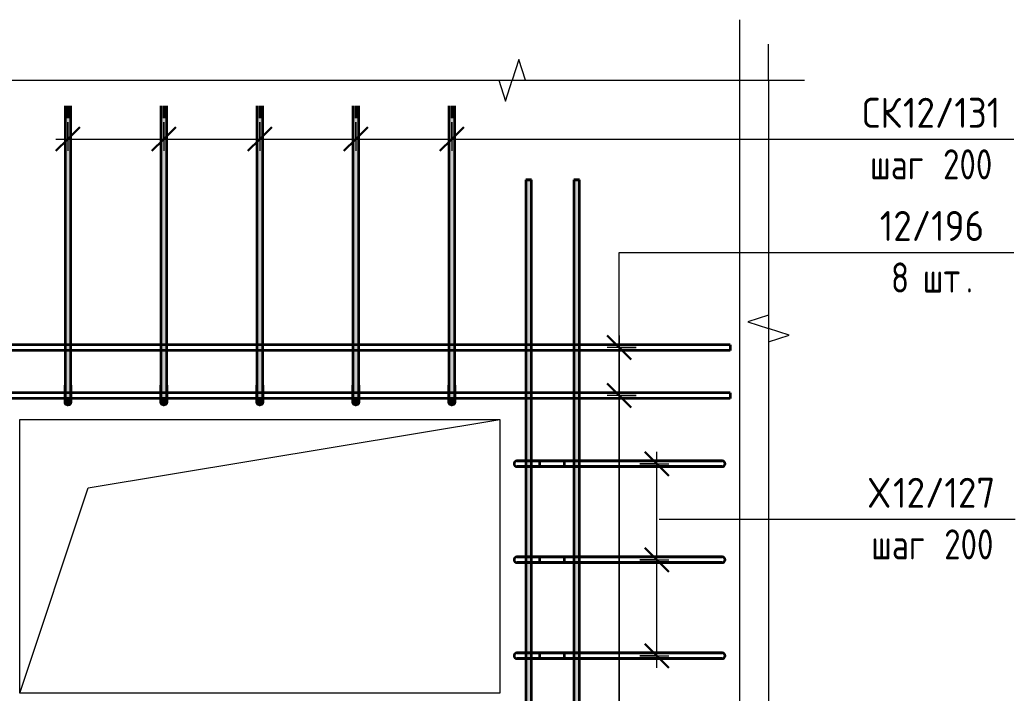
# Model space of a CAD drawing. Header units: millimetres. Extents: x 67134 to 118201, y -4983 to 13821.
# Drawn here: x 116127 to 118201, y 730 to 2133 of the extents above; entities that cross this region are included whole.
import ezdxf

# ---------------------------------------------------------------- set-up
doc = ezdxf.new("R2010")
doc.units = ezdxf.units.MM
for name, color, linetype, lineweight in [('AA_Dim', 7, 'Continuous', 9), ('AA_Dim-25', 7, 'Continuous', 9), ('AA_Oformlenie', 7, 'Continuous', 9), ('AA_Vinoska', 7, 'Continuous', 9), ('AF_Okno', 7, 'Continuous', 20), ('AF_Stena_Опалубка', 253, 'Continuous', 20), ('KR_Armatura_Tonkie', 7, 'Continuous', 20)]:
    doc.layers.add(name, color=color, linetype=linetype, lineweight=lineweight)
doc.styles.add('ISOCPEUR_7', font='isocpeur.TTF', dxfattribs={"width": 0.9, "height": 62.5})
doc.styles.add('ISOCPEUR_8', font='isocpeur.TTF', dxfattribs={"width": 0.8, "height": 62.5})
doc.dimstyles.new('00_Точн_3_знака__прозр__2', dxfattribs={"dimscale": 304.8, "dimtxt": 62.672186, "dimasz": 0.139436, "dimexe": 0.123031, "dimexo": 0.082021, "dimgap": 0.008202, "dimtad": 1, "dimdec": 3, "dimrnd": 0.001, "dimdsep": 46, "dimtxsty": 'ISOCPEUR_7', "dimblk1": 'OBLIQUE', "dimblk2": 'OBLIQUE', "dimsah": 1, "dimcen": 0.09, "dimdle": 0.123031, "dimazin": 0, "dimtfac": 1, "dimtdec": 4, "dimtix": 1, "dimtmove": 1, "dimatfit": 3, "dimfxl": 1, "dimtvp": 1, "dimtolj": 1, "dimtzin": 0, "dimlwd": 18, "dimlwe": 18, "dimarcsym": 2})
doc.dimstyles.new('10_Раскладка_арматуры_с_засечками', dxfattribs={"dimscale": 304.8, "dimtxt": 0.18, "dimasz": 0.164042, "dimexe": 0.082021, "dimexo": 0, "dimgap": 0, "dimtad": 1, "dimdec": 3, "dimrnd": 0.001, "dimdsep": 46, "dimtxsty": 'ISOCPEUR_8', "dimblk1": 'OBLIQUE', "dimblk2": 'OBLIQUE', "dimsah": 1, "dimcen": 0.09, "dimdle": 0.082021, "dimazin": 0, "dimtfac": 1, "dimtdec": 4, "dimtix": 1, "dimtmove": 0, "dimatfit": 3, "dimfxl": 1, "dimtvp": 1, "dimtolj": 1, "dimtzin": 0, "dimlwd": 18, "dimlwe": 18, "dimarcsym": 2})

# ---------------------------------------------------------------- blocks, each defined once
blk = doc.blocks.new('231_Отверстие прямоугольное в стене _Окно_Стена_ - Отверстие прямоугольное с обрамлением-4060099-Схема обрамления отверстия в стене')
at = {"layer": 'AF_Okno', "lineweight": 9}
for p, q in [((10272.5, 1157.5), (11130, 1300)), ((10130, 730), (10272.5, 1157.5))]:
    blk.add_line(p, q, dxfattribs=at)
blk = doc.blocks.new('350_Стержень П торец СК-СГ _НесАрм_РабПлоск_ - 350_Стержень П торец СК-СГ _НесАрм_РабПлоск_-4048872-Схема обрамления отверстия в стене')
at = {"layer": 'KR_Armatura_Tonkie', "lineweight": 35}
for points in [[(10824.2, 1372), (10830, 1372), (10830, 1953.9), (10824, 1953.9), (10824, 1372)], [(10830, 1372), (10836, 1372), (10835.8, 1953.9), (10830, 1953.9), (10830, 1378.6)], [(10824.2, 1337.6), (10824.8, 1339), (10826, 1340.4), (10827, 1341.2), (10829.5, 1341.9), (10830, 1342), (10830, 1372), (10824, 1372), (10824.4, 1357.1), (10824, 1351.5), (10824.3, 1337.9)], [(10836, 1336), (10836, 1341.1), (10835.8, 1360.2), (10836, 1363.5), (10835.8, 1372), (10830, 1372), (10830, 1342), (10831.7, 1341.7), (10833, 1341.2), (10834.8, 1339.5), (10835.5, 1338.2), (10835.8, 1337.6), (10836, 1336)], [(10830, 1330), (10831.6, 1330.2), (10833, 1330.8), (10834.5, 1332.1), (10835.2, 1333), (10835.8, 1334.4), (10836, 1336), (10835.8, 1337.6), (10835.2, 1339), (10834.2, 1340.2), (10833, 1341.2), (10831.6, 1341.8), (10830, 1342), (10828.3, 1341.7), (10827, 1341.2), (10825.8, 1340.2), (10824.8, 1339), (10824.2, 1337.6), (10824, 1336), (10824.4, 1334.1), (10825.2, 1332.5), (10825.8, 1331.8), (10827, 1330.8), (10828.4, 1330.2)]]:
    blk.add_hatch(color=256, dxfattribs=at).paths.add_polyline_path(points)
h = blk.add_hatch(color=256, dxfattribs=at)
h.paths.add_polyline_path([(10836, 1342.7), (10836, 1342.9), (10836, 1342.7)])
h.paths.add_polyline_path([(10836, 1351.4), (10835.9, 1361.7), (10835.6, 1357.3), (10835.9, 1352.2)])
at = {"layer": 'AA_Oformlenie'}
for start, end in [(90, 270), (270, 90)]:
    blk.add_arc((10830, 1336), 6, start, end, dxfattribs=at)
at = {"layer": 'KR_Armatura_Tonkie', "lineweight": 35}
for p, q in [((10824, 1953.9), (10824, 1372)), ((10824, 1953.9), (10824, 1372)), ((10830, 1953.9), (10830, 1953.9)), ((10830, 1953.9), (10830, 1953.9)), ((10830, 1953.9), (10830, 1953.9)), ((10830, 1953.9), (10830, 1953.9)), ((10830, 1953.9), (10830, 1927.9)), ((10830, 1953.9), (10830, 1927.9)), ((10836, 1372), (10836, 1953.9)), ((10836, 1372), (10836, 1953.9))]:
    blk.add_line(p, q, dxfattribs=at)
at = {"layer": 'KR_Armatura_Tonkie', "lineweight": 35, "flags": 128}
for points in [[(10824, 1336), (10824, 1338), (10824, 1343.6), (10824, 1352.4), (10824, 1363.3), (10824, 1372)], [(10824, 1372), (10824, 1360.3), (10824, 1349.8), (10824, 1341.8), (10824, 1337.1), (10824, 1336)], [(10836, 1372), (10836, 1360.3), (10836, 1349.8), (10836, 1341.8), (10836, 1337.1), (10836, 1336)], [(10836, 1336), (10836, 1338), (10836, 1343.6), (10836, 1352.4), (10836, 1363.3), (10836, 1372)], [(10824, 1336), (10825.9, 1340.4), (10830, 1342)], [(10830, 1330), (10825.6, 1331.9), (10824, 1336)], [(10830, 1342), (10834.4, 1340.1), (10836, 1336)], [(10836, 1336), (10834.1, 1331.6), (10830, 1330)]]:
    blk.add_lwpolyline(points, dxfattribs=at)
at = {"layer": 'KR_Armatura_Tonkie', "lineweight": 35}
blk.add_circle((10830, 1336), 6, dxfattribs=at)
blk = doc.blocks.new('350_Стержень П торец СК-СГ _НесАрм_РабПлоск_ - 350_Стержень П торец СК-СГ _НесАрм_РабПлоск_-V14-Схема обрамления отверстия в стене')
at = {"layer": 'KR_Armatura_Tonkie', "lineweight": 35}
for points in [[(10630, 1372), (10630, 1953.9), (10624, 1953.9), (10624.2, 1372), (10628.4, 1372)], [(10630, 1372), (10636, 1372), (10635.8, 1953.9), (10630, 1953.9), (10630, 1378.6)], [(10624.2, 1337.6), (10624.8, 1339), (10626, 1340.4), (10627, 1341.2), (10629.5, 1341.9), (10630, 1342), (10630, 1372), (10624, 1372), (10624.2, 1354.7), (10624, 1351), (10624.3, 1337.9)], [(10636, 1336), (10636, 1341.7), (10635.8, 1360.2), (10636, 1363.5), (10635.8, 1372), (10630, 1372), (10630, 1342), (10631.8, 1341.7), (10633, 1341.2), (10634.8, 1339.5), (10635.5, 1338.2), (10635.8, 1337.6), (10636, 1336)], [(10630, 1330), (10631.8, 1330.3), (10633, 1330.8), (10634.2, 1331.8), (10635.2, 1333), (10635.8, 1334.4), (10636, 1336), (10635.8, 1337.6), (10635.2, 1339), (10634.2, 1340.2), (10633, 1341.2), (10631.6, 1341.8), (10630, 1342), (10628.3, 1341.7), (10627, 1341.2), (10625.8, 1340.2), (10624.8, 1339), (10624.2, 1337.6), (10624, 1336), (10624.2, 1334.4), (10625.2, 1332.5), (10625.8, 1331.8), (10627, 1330.8), (10628.4, 1330.2)]]:
    blk.add_hatch(color=256, dxfattribs=at).paths.add_polyline_path(points)
h = blk.add_hatch(color=256, dxfattribs=at)
h.paths.add_polyline_path([(10636, 1342.7), (10636, 1342.9), (10636, 1342.7)])
h.paths.add_polyline_path([(10636, 1351.4), (10635.9, 1361.7), (10635.6, 1357.3), (10635.9, 1352.2)])
at = {"layer": 'AA_Oformlenie'}
for start, end in [(90, 270), (270, 90)]:
    blk.add_arc((10630, 1336), 6, start, end, dxfattribs=at)
at = {"layer": 'KR_Armatura_Tonkie', "lineweight": 35}
for p, q in [((10624, 1953.9), (10624, 1372)), ((10624, 1953.9), (10624, 1372)), ((10630, 1953.9), (10630, 1953.9)), ((10630, 1953.9), (10630, 1953.9)), ((10630, 1953.9), (10630, 1953.9)), ((10630, 1953.9), (10630, 1953.9)), ((10630, 1953.9), (10630, 1927.9)), ((10630, 1953.9), (10630, 1927.9)), ((10636, 1372), (10636, 1953.9)), ((10636, 1372), (10636, 1953.9))]:
    blk.add_line(p, q, dxfattribs=at)
at = {"layer": 'KR_Armatura_Tonkie', "lineweight": 35, "flags": 128}
for points in [[(10624, 1336), (10624, 1338), (10624, 1343.6), (10624, 1352.4), (10624, 1363.3), (10624, 1372)], [(10624, 1372), (10624, 1360.3), (10624, 1349.8), (10624, 1341.8), (10624, 1337.1), (10624, 1336)], [(10636, 1372), (10636, 1360.3), (10636, 1349.8), (10636, 1341.8), (10636, 1337.1), (10636, 1336)], [(10636, 1336), (10636, 1338), (10636, 1343.6), (10636, 1352.4), (10636, 1363.3), (10636, 1372)], [(10624, 1336), (10625.9, 1340.4), (10630, 1342)], [(10630, 1330), (10625.6, 1331.9), (10624, 1336)], [(10630, 1342), (10634.4, 1340.1), (10636, 1336)], [(10636, 1336), (10634.1, 1331.6), (10630, 1330)]]:
    blk.add_lwpolyline(points, dxfattribs=at)
at = {"layer": 'KR_Armatura_Tonkie', "lineweight": 35}
blk.add_circle((10630, 1336), 6, dxfattribs=at)
blk = doc.blocks.new('350_Стержень П торец СК-СГ _НесАрм_РабПлоск_ - 350_Стержень П торец СК-СГ _НесАрм_РабПлоск_-V17-Схема обрамления отверстия в стене')
at = {"layer": 'KR_Armatura_Tonkie', "lineweight": 35}
for points in [[(10428.4, 1372), (10430, 1372), (10430, 1953.9), (10424, 1953.9), (10424.2, 1372), (10427, 1372)], [(10430, 1372), (10436, 1372), (10435.8, 1953.9), (10430, 1953.9), (10430, 1378.6)], [(10424.2, 1337.6), (10424.8, 1339), (10426, 1340.4), (10427, 1341.2), (10429.5, 1341.9), (10430, 1342), (10430, 1372), (10424, 1372), (10424.2, 1354.7), (10424, 1351.5), (10424.3, 1337.9)], [(10436, 1336), (10436, 1341.7), (10435.8, 1360.2), (10436, 1363.5), (10435.8, 1372), (10430, 1372), (10430, 1342), (10431.7, 1341.7), (10433, 1341.2), (10434.8, 1339.5), (10435.5, 1338.2), (10435.8, 1337.6), (10436, 1336)], [(10430, 1330), (10431.6, 1330.2), (10433, 1330.8), (10434.8, 1332.5), (10435.2, 1333), (10435.8, 1334.4), (10436, 1336), (10435.8, 1337.6), (10435.2, 1339), (10434.2, 1340.2), (10433, 1341.2), (10431.6, 1341.8), (10429.2, 1341.9), (10428.3, 1341.7), (10427, 1341.2), (10425.8, 1340.2), (10424.8, 1339), (10424.2, 1337.6), (10424, 1336), (10424.2, 1334.4), (10424.8, 1333), (10425.8, 1331.8), (10427, 1330.8), (10429.2, 1330.1)]]:
    blk.add_hatch(color=256, dxfattribs=at).paths.add_polyline_path(points)
h = blk.add_hatch(color=256, dxfattribs=at)
h.paths.add_polyline_path([(10436, 1342.7), (10436, 1342.9), (10436, 1342.7)])
h.paths.add_polyline_path([(10436, 1351.4), (10435.9, 1361.7), (10435.6, 1357.3), (10435.9, 1352.2)])
at = {"layer": 'AA_Oformlenie'}
for start, end in [(90, 270), (270, 90)]:
    blk.add_arc((10430, 1336), 6, start, end, dxfattribs=at)
at = {"layer": 'KR_Armatura_Tonkie', "lineweight": 35}
for p, q in [((10424, 1953.9), (10424, 1372)), ((10424, 1953.9), (10424, 1372)), ((10430, 1953.9), (10430, 1953.9)), ((10430, 1953.9), (10430, 1953.9)), ((10430, 1953.9), (10430, 1953.9)), ((10430, 1953.9), (10430, 1953.9)), ((10430, 1953.9), (10430, 1927.9)), ((10430, 1953.9), (10430, 1927.9)), ((10436, 1372), (10436, 1953.9)), ((10436, 1372), (10436, 1953.9))]:
    blk.add_line(p, q, dxfattribs=at)
at = {"layer": 'KR_Armatura_Tonkie', "lineweight": 35, "flags": 128}
for points in [[(10424, 1336), (10424, 1338), (10424, 1343.6), (10424, 1352.4), (10424, 1363.3), (10424, 1372)], [(10424, 1372), (10424, 1360.3), (10424, 1349.8), (10424, 1341.8), (10424, 1337.1), (10424, 1336)], [(10436, 1372), (10436, 1360.3), (10436, 1349.8), (10436, 1341.8), (10436, 1337.1), (10436, 1336)], [(10436, 1336), (10436, 1338), (10436, 1343.6), (10436, 1352.4), (10436, 1363.3), (10436, 1372)], [(10424, 1336), (10425.9, 1340.4), (10430, 1342)], [(10430, 1330), (10425.6, 1331.9), (10424, 1336)], [(10430, 1342), (10434.4, 1340.1), (10436, 1336)], [(10436, 1336), (10434.1, 1331.6), (10430, 1330)]]:
    blk.add_lwpolyline(points, dxfattribs=at)
at = {"layer": 'KR_Armatura_Tonkie', "lineweight": 35}
blk.add_circle((10430, 1336), 6, dxfattribs=at)
blk = doc.blocks.new('350_Стержень верт с удлинением концов _НесАрм_РабПлоск_ - 350_Стержень верт с удлинением концов _НесАрм_РабПлоск_-4048292-Схема обрамления отверстия в стене')
at = {"layer": 'KR_Armatura_Tonkie', "lineweight": 35}
for p, q in [((10064, 1800), (10064, 230)), ((10076, 1800), (10064, 1800)), ((10064, 1800), (10076, 1800)), ((10076, 230), (10076, 1800)), ((10076, 230), (10064, 230)), ((10064, 230), (10076, 230))]:
    blk.add_line(p, q, dxfattribs=at)
blk = doc.blocks.new('350_Стержень верт с удлинением концов _НесАрм_РабПлоск_ - 350_Стержень верт с удлинением концов _НесАрм_РабПлоск_-V19-Схема обрамления отверстия в стене')
at = {"layer": 'KR_Armatura_Tonkie', "lineweight": 35}
blk.add_hatch(color=256, dxfattribs=at).paths.add_polyline_path([(10070, 230), (10076, 230), (10075.8, 1800), (10064, 1800), (10064.2, 230), (10068.4, 230)])
for p, q in [((10064, 1800), (10064, 230)), ((10076, 1800), (10064, 1800)), ((10064, 1800), (10076, 1800)), ((10076, 230), (10076, 1800)), ((10076, 230), (10064, 230)), ((10064, 230), (10076, 230))]:
    blk.add_line(p, q, dxfattribs=at)
blk = doc.blocks.new('011_Прямоугольник обрыва _ЭлУзла_ - 011_Прямоугольник обрыва _ЭлУзла_-4124926-Схема обрамления отверстия в стене')
at = {"layer": 'AA_Oformlenie'}
for p, q in [((9552.3, 2007.2), (11690, 2007.2)), ((11690, 2007.2), (11690, -62.9))]:
    blk.add_line(p, q, dxfattribs=at)
blk = doc.blocks.new('DIMBLOCK126-Схема обрамления отверстия в стене')
at = {"layer": 'AA_Dim-25', "lineweight": 18}
for p, q in [((117127.2, 705), (117127.2, -415.8)), ((117127.2, -378.3), (117127.2, 705)), ((117187.2, 205), (117187.2, -415.8)), ((117187.2, -378.3), (117187.2, 205)), ((117035.6, -378.3), (117138.7, -378.3)), ((117089.7, -378.3), (117187.2, -378.3)), ((117138.7, -378.3), (117157.2, -378.3))]:
    blk.add_line(p, q, dxfattribs=at)
at = {"layer": 'AA_Dim-25', "lineweight": 30}
for p, q in [((117127.2, -378.3), (117148.5, -357)), ((117187.2, -378.3), (117208.5, -357)), ((117127.2, -378.3), (117106, -399.5)), ((117187.2, -378.3), (117166, -399.5))]:
    blk.add_line(p, q, dxfattribs=at)
at = {"layer": 'AA_Dim-25', "color": 0, "lineweight": 18, "insert": (117035.6, -294.4), "char_height": 62.5, "width": 93.654, "attachment_point": 1, "line_spacing_factor": 1.135194, "style": 'ISOCPEUR_7'}
blk.add_mtext('60', dxfattribs=at)
blk = doc.blocks.new('_Oblique')
at = {"color": 0, "linetype": 'ByBlock', "lineweight": -2}
blk.add_line((-0.5, -0.5), (0.5, 0.5), dxfattribs=at)
blk = doc.blocks.new('042_М_Арматуры - Диам длина поз _ Комментарий-3662934-Схема обрамления отверстия в стене')
at = {"layer": 'AA_Vinoska'}
blk.add_line((11851.4, 141.1), (12201.4, 141.1), dxfattribs=at)
blk = doc.blocks.new('DIMBLOCK141-Схема обрамления отверстия в стене')
at = {"layer": 'AA_Dim-25', "lineweight": 18}
for p, q in [((116227.2, 1920.1), (116227.2, 1859.8)), ((116227.2, 1884.8), (116227.2, 1920.1)), ((116427.2, 1920.1), (116427.2, 1859.8)), ((116427.2, 1884.8), (116427.2, 1920.1)), ((116202.2, 1884.8), (116427.2, 1884.8))]:
    blk.add_line(p, q, dxfattribs=at)
at = {"layer": 'AA_Dim-25', "lineweight": 30}
for p, q in [((116227.2, 1884.8), (116252.2, 1909.8)), ((116427.2, 1884.8), (116452.2, 1909.8)), ((116227.2, 1884.8), (116202.2, 1859.8)), ((116427.2, 1884.8), (116402.2, 1859.8))]:
    blk.add_line(p, q, dxfattribs=at)
blk = doc.blocks.new('DIMBLOCK142-Схема обрамления отверстия в стене')
at = {"layer": 'AA_Dim-25', "lineweight": 18}
for p, q in [((116427.2, 1920.1), (116427.2, 1859.8)), ((116427.2, 1884.8), (116427.2, 1920.1)), ((116627.2, 1920.1), (116627.2, 1859.8)), ((116627.2, 1884.8), (116627.2, 1920.1)), ((116427.2, 1884.8), (116627.2, 1884.8))]:
    blk.add_line(p, q, dxfattribs=at)
at = {"layer": 'AA_Dim-25', "lineweight": 30}
for p, q in [((116427.2, 1884.8), (116452.2, 1909.8)), ((116627.2, 1884.8), (116652.2, 1909.8)), ((116427.2, 1884.8), (116402.2, 1859.8)), ((116627.2, 1884.8), (116602.2, 1859.8))]:
    blk.add_line(p, q, dxfattribs=at)
blk = doc.blocks.new('DIMBLOCK143-Схема обрамления отверстия в стене')
at = {"layer": 'AA_Dim-25', "lineweight": 18}
for p, q in [((116627.2, 1920.1), (116627.2, 1859.8)), ((116627.2, 1884.8), (116627.2, 1920.1)), ((116827.2, 1920.1), (116827.2, 1859.8)), ((116827.2, 1884.8), (116827.2, 1920.1)), ((116627.2, 1884.8), (116827.2, 1884.8))]:
    blk.add_line(p, q, dxfattribs=at)
at = {"layer": 'AA_Dim-25', "lineweight": 30}
for p, q in [((116627.2, 1884.8), (116652.2, 1909.8)), ((116827.2, 1884.8), (116852.2, 1909.8)), ((116627.2, 1884.8), (116602.2, 1859.8)), ((116827.2, 1884.8), (116802.2, 1859.8))]:
    blk.add_line(p, q, dxfattribs=at)
blk = doc.blocks.new('DIMBLOCK144-Схема обрамления отверстия в стене')
at = {"layer": 'AA_Dim-25', "lineweight": 18}
for p, q in [((116827.2, 1920.1), (116827.2, 1859.8)), ((116827.2, 1884.8), (116827.2, 1920.1)), ((117027.2, 1920.1), (117027.2, 1859.8)), ((117027.2, 1884.8), (117027.2, 1920.1)), ((116827.2, 1884.8), (117052.2, 1884.8))]:
    blk.add_line(p, q, dxfattribs=at)
at = {"layer": 'AA_Dim-25', "lineweight": 30}
for p, q in [((116827.2, 1884.8), (116852.2, 1909.8)), ((117027.2, 1884.8), (117052.2, 1909.8)), ((116827.2, 1884.8), (116802.2, 1859.8)), ((117027.2, 1884.8), (117002.2, 1859.8))]:
    blk.add_line(p, q, dxfattribs=at)
blk = doc.blocks.new('DIMBLOCK145-Схема обрамления отверстия в стене')
at = {"layer": 'AA_Dim-25', "lineweight": 30}
for p, q in [((117454.5, 1007.9), (117429.5, 1032.9)), ((117454.5, 1007.9), (117479.5, 982.9)), ((117454.5, 807.9), (117429.5, 832.9)), ((117454.5, 807.9), (117479.5, 782.9))]:
    blk.add_line(p, q, dxfattribs=at)
at = {"layer": 'AA_Dim-25', "lineweight": 18}
for p, q in [((117419.2, 1007.9), (117479.5, 1007.9)), ((117454.5, 1007.9), (117419.2, 1007.9)), ((117454.5, 782.9), (117454.5, 1007.9)), ((117419.2, 807.9), (117479.5, 807.9)), ((117454.5, 807.9), (117419.2, 807.9))]:
    blk.add_line(p, q, dxfattribs=at)
blk = doc.blocks.new('DIMBLOCK146-Схема обрамления отверстия в стене')
at = {"layer": 'AA_Dim-25', "lineweight": 30}
for p, q in [((117454.5, 1207.9), (117429.5, 1232.9)), ((117454.5, 1207.9), (117479.5, 1182.9)), ((117454.5, 1007.9), (117429.5, 1032.9)), ((117454.5, 1007.9), (117479.5, 982.9))]:
    blk.add_line(p, q, dxfattribs=at)
at = {"layer": 'AA_Dim-25', "lineweight": 18}
for p, q in [((117454.5, 1007.9), (117454.5, 1232.9)), ((117419.2, 1207.9), (117479.5, 1207.9)), ((117454.5, 1207.9), (117419.2, 1207.9)), ((117419.2, 1007.9), (117479.5, 1007.9)), ((117454.5, 1007.9), (117419.2, 1007.9))]:
    blk.add_line(p, q, dxfattribs=at)
blk = doc.blocks.new('DIMBLOCK152-Схема обрамления отверстия в стене')
at = {"layer": 'AA_Dim-25', "lineweight": 30}
for p, q in [((117376.2, 1450), (117351.2, 1475)), ((117376.2, 1450), (117401.2, 1425)), ((117376.2, 1350), (117351.2, 1375)), ((117376.2, 1350), (117401.2, 1325))]:
    blk.add_line(p, q, dxfattribs=at)
at = {"layer": 'AA_Dim-25', "lineweight": 18}
for p, q in [((117376.2, 1475), (117376.2, 1350)), ((117411.5, 1450), (117351.2, 1450)), ((117376.2, 1450), (117411.5, 1450)), ((117411.5, 1350), (117351.2, 1350)), ((117376.2, 1350), (117411.5, 1350))]:
    blk.add_line(p, q, dxfattribs=at)
blk = doc.blocks.new('DIMBLOCK153-Схема обрамления отверстия в стене')
at = {"layer": 'AA_Dim-25', "lineweight": 30}
for p, q in [((117376.2, 1350), (117351.2, 1375)), ((117376.2, 1350), (117401.2, 1325)), ((117376.2, 680), (117351.2, 705)), ((117376.2, 680), (117401.2, 655))]:
    blk.add_line(p, q, dxfattribs=at)
at = {"layer": 'AA_Dim-25', "lineweight": 18}
for p, q in [((117411.5, 1350), (117351.2, 1350)), ((117376.2, 1350), (117376.2, 680)), ((117376.2, 1350), (117411.5, 1350)), ((117411.5, 680), (117351.2, 680)), ((117376.2, 680), (117411.5, 680))]:
    blk.add_line(p, q, dxfattribs=at)

msp = doc.modelspace()

# ---------------------------------------------------------------- linework, layer by layer
at = {"layer": 'AA_Vinoska'}
for p, q in [((117687.242, 2007.1596), (117687.242, 2082.1596)), ((117166.893, 2050.4847), (117152.8159, 2007.1596)), ((117180.9702, 2007.1596), (117166.893, 2050.4847)), ((117125.3159, 2007.1596), (117139.0659, 1963.8583)), ((117139.0659, 1963.8583), (117152.8159, 2007.1596)), ((117687.242, 2007.1596), (117762.242, 2007.1596)), ((117033.9053, 1884.4454), (117848.6349, 1884.4454)), ((117376.1646, 1648.5485), (117848.6349, 1648.5485)), ((117376.1646, 679.18), (117376.1646, 1648.5485)), ((117687.242, 1517.8038), (117643.9169, 1503.7266)), ((117643.9169, 1503.7266), (117687.242, 1489.6494)), ((117730.5432, 1475.8994), (117687.242, 1489.6494)), ((117687.242, 1462.1494), (117730.5432, 1475.8994)), ((117459.4522, 1092.4222), (117850.9992, 1092.4222))]:
    msp.add_line(p, q, dxfattribs=at)
at = {"layer": 'AF_Stena_Опалубка'}
for p, q in [((117627.242, -222.7455), (117627.242, 2133.0188)), ((116127.242, 1300), (117127.242, 1300)), ((116127.242, 730), (116127.242, 1300)), ((117127.242, 1300), (117127.242, 730)), ((117127.242, 730), (116127.242, 730))]:
    msp.add_line(p, q, dxfattribs=at)
at = {"layer": 'KR_Armatura_Tonkie', "lineweight": 35}
for p, q in [((117607.242, 1456), (115646.742, 1456)), ((117607.242, 1456), (115646.742, 1456)), ((117607.242, 1456), (117607.242, 1444)), ((117607.242, 1456), (117607.242, 1444)), ((117607.242, 1444), (115646.742, 1444)), ((117607.242, 1444), (115646.742, 1444)), ((117607.242, 1356), (115646.742, 1356)), ((117607.242, 1356), (115646.742, 1356)), ((117607.242, 1356), (117607.242, 1344)), ((117607.242, 1356), (117607.242, 1344)), ((117607.242, 1344), (115646.742, 1344)), ((117607.242, 1344), (115646.742, 1344)), ((117224.4151, 1213.9233), (117162.9593, 1213.9233)), ((117162.9593, 1213.9233), (117198.9593, 1213.9233)), ((117198.9593, 1213.9233), (117162.9593, 1213.9233)), ((117162.9593, 1213.9233), (117173.5034, 1213.9233)), ((117173.5034, 1213.9233), (117210.669, 1213.9233)), ((117198.9593, 1213.9233), (117554.8226, 1213.9233)), ((117554.8226, 1213.9233), (117198.9593, 1213.9233)), ((117210.669, 1201.9233), (117210.669, 1213.9233)), ((117261.5807, 1213.9233), (117224.4151, 1213.9233)), ((117261.5807, 1213.9233), (117261.5807, 1201.9233)), ((117554.8226, 1213.9233), (117590.8226, 1213.9233)), ((117590.8226, 1213.9233), (117554.8226, 1213.9233)), ((117224.4151, 1201.9233), (117162.9593, 1201.9233)), ((117162.9593, 1201.9233), (117198.9593, 1201.9233)), ((117173.5034, 1201.9233), (117173.5034, 1201.9233)), ((117198.9593, 1201.9233), (117173.5034, 1201.9233)), ((117173.5034, 1201.9233), (117210.669, 1201.9233)), ((117198.9593, 1201.9233), (117554.8226, 1201.9233)), ((117554.8226, 1201.9233), (117198.9593, 1201.9233)), ((117261.5807, 1201.9233), (117224.4151, 1201.9233)), ((117554.8226, 1201.9233), (117590.8226, 1201.9233)), ((117590.8226, 1201.9233), (117554.8226, 1201.9233)), ((117224.4151, 1013.9233), (117162.9593, 1013.9233)), ((117162.9593, 1013.9233), (117198.9593, 1013.9233)), ((117198.9593, 1013.9233), (117162.9593, 1013.9233)), ((117162.9593, 1013.9233), (117173.5034, 1013.9233)), ((117224.4151, 1001.9233), (117162.9593, 1001.9233)), ((117162.9593, 1001.9233), (117198.9593, 1001.9233)), ((117173.5034, 1013.9233), (117210.669, 1013.9233)), ((117173.5034, 1001.9233), (117173.5034, 1001.9233)), ((117198.9593, 1001.9233), (117173.5034, 1001.9233)), ((117173.5034, 1001.9233), (117210.669, 1001.9233)), ((117198.9593, 1013.9233), (117554.8226, 1013.9233)), ((117554.8226, 1013.9233), (117198.9593, 1013.9233)), ((117198.9593, 1001.9233), (117554.8226, 1001.9233)), ((117554.8226, 1001.9233), (117198.9593, 1001.9233)), ((117210.669, 1001.9233), (117210.669, 1013.9233)), ((117261.5807, 1013.9233), (117224.4151, 1013.9233)), ((117261.5807, 1001.9233), (117224.4151, 1001.9233)), ((117261.5807, 1013.9233), (117261.5807, 1001.9233)), ((117554.8226, 1013.9233), (117590.8226, 1013.9233)), ((117590.8226, 1013.9233), (117554.8226, 1013.9233)), ((117554.8226, 1001.9233), (117590.8226, 1001.9233)), ((117590.8226, 1001.9233), (117554.8226, 1001.9233)), ((117224.4151, 813.9233), (117162.9593, 813.9233)), ((117162.9593, 813.9233), (117198.9593, 813.9233)), ((117198.9593, 813.9233), (117162.9593, 813.9233)), ((117162.9593, 813.9233), (117173.5034, 813.9233)), ((117173.5034, 813.9233), (117210.669, 813.9233)), ((117198.9593, 813.9233), (117554.8226, 813.9233)), ((117554.8226, 813.9233), (117198.9593, 813.9233)), ((117210.669, 801.9233), (117210.669, 813.9233)), ((117261.5807, 813.9233), (117224.4151, 813.9233)), ((117261.5807, 813.9233), (117261.5807, 801.9233)), ((117554.8226, 813.9233), (117590.8226, 813.9233)), ((117590.8226, 813.9233), (117554.8226, 813.9233)), ((117224.4151, 801.9233), (117162.9593, 801.9233)), ((117162.9593, 801.9233), (117198.9593, 801.9233)), ((117173.5034, 801.9233), (117173.5034, 801.9233)), ((117198.9593, 801.9233), (117173.5034, 801.9233)), ((117173.5034, 801.9233), (117210.669, 801.9233)), ((117198.9593, 801.9233), (117554.8226, 801.9233)), ((117554.8226, 801.9233), (117198.9593, 801.9233)), ((117261.5807, 801.9233), (117224.4151, 801.9233)), ((117554.8226, 801.9233), (117590.8226, 801.9233)), ((117590.8226, 801.9233), (117554.8226, 801.9233))]:
    msp.add_line(p, q, dxfattribs=at)
for centre, start, end in [((117162.9593, 1207.9233), 90, 270), ((117162.9593, 1207.9233), 90, 270), ((117162.9593, 1207.9233), 90, 270), ((117590.8226, 1207.9233), 270, 90), ((117590.8226, 1207.9233), 270, 90), ((117162.9593, 1007.9233), 90, 270), ((117162.9593, 1007.9233), 90, 270), ((117162.9593, 1007.9233), 90, 270), ((117590.8226, 1007.9233), 270, 90), ((117590.8226, 1007.9233), 270, 90), ((117162.9593, 807.9233), 90, 270), ((117162.9593, 807.9233), 90, 270), ((117162.9593, 807.9233), 90, 270), ((117590.8226, 807.9233), 270, 90), ((117590.8226, 807.9233), 270, 90)]:
    msp.add_arc(centre, 6, start, end, dxfattribs=at)

# ---------------------------------------------------------------- block references
at = {"layer": 'AA_Oformlenie'}
msp.add_blockref('011_Прямоугольник обрыва _ЭлУзла_ - 011_Прямоугольник обрыва _ЭлУзла_-4124926-Схема обрамления отверстия в стене', (105997.242, 0), dxfattribs=at)
at = {"layer": 'AA_Vinoska'}
for p in [(105997.242, 1743.336), (105997.242, 1507.4391), (105999.6063, 951.3129)]:
    msp.add_blockref('042_М_Арматуры - Диам длина поз _ Комментарий-3662934-Схема обрамления отверстия в стене', p, dxfattribs=at)
at = {"layer": 'AF_Okno'}
msp.add_blockref('231_Отверстие прямоугольное в стене _Окно_Стена_ - Отверстие прямоугольное с обрамлением-4060099-Схема обрамления отверстия в стене', (105997.242, 0), dxfattribs=at)
at = {"layer": 'KR_Armatura_Tonkie', "lineweight": 35}
for name, p in [('350_Стержень П торец СК-СГ _НесАрм_РабПлоск_ - 350_Стержень П торец СК-СГ _НесАрм_РабПлоск_-V14-Схема обрамления отверстия в стене', (105597.242, 0)), ('350_Стержень П торец СК-СГ _НесАрм_РабПлоск_ - 350_Стержень П торец СК-СГ _НесАрм_РабПлоск_-V17-Схема обрамления отверстия в стене', (105997.242, 0)), ('350_Стержень П торец СК-СГ _НесАрм_РабПлоск_ - 350_Стержень П торец СК-СГ _НесАрм_РабПлоск_-V14-Схема обрамления отверстия в стене', (105997.242, 0)), ('350_Стержень П торец СК-СГ _НесАрм_РабПлоск_ - 350_Стержень П торец СК-СГ _НесАрм_РабПлоск_-4048872-Схема обрамления отверстия в стене', (105997.242, 0)), ('350_Стержень П торец СК-СГ _НесАрм_РабПлоск_ - 350_Стержень П торец СК-СГ _НесАрм_РабПлоск_-V14-Схема обрамления отверстия в стене', (106397.242, 0)), ('350_Стержень верт с удлинением концов _НесАрм_РабПлоск_ - 350_Стержень верт с удлинением концов _НесАрм_РабПлоск_-4048292-Схема обрамления отверстия в стене', (107117.242, 0)), ('350_Стержень верт с удлинением концов _НесАрм_РабПлоск_ - 350_Стержень верт с удлинением концов _НесАрм_РабПлоск_-V19-Схема обрамления отверстия в стене', (107117.242, 0)), ('350_Стержень верт с удлинением концов _НесАрм_РабПлоск_ - 350_Стержень верт с удлинением концов _НесАрм_РабПлоск_-4048292-Схема обрамления отверстия в стене', (107217.242, 0)), ('350_Стержень верт с удлинением концов _НесАрм_РабПлоск_ - 350_Стержень верт с удлинением концов _НесАрм_РабПлоск_-V19-Схема обрамления отверстия в стене', (107217.242, 0))]:
    msp.add_blockref(name, p, dxfattribs=at)

# ---------------------------------------------------------------- texts
at = {"layer": 'AA_Vinoska', "char_height": 62.5, "attachment_point": 1}
for s, insert, width, style in [('СК', (117882.4634, 1970.7016), 102.816422, 'ISOCPEUR_7'), ('12/131', (117967.2954, 1970.7016), 248.923969, 'ISOCPEUR_7'), (' 200', (118019.0613, 1863.2253), 166.751, 'ISOCPEUR_8'), ('шаг', (117898.6759, 1863.2253), 145.907125, 'ISOCPEUR_8'), ('12/196', (117919.0259, 1734.8047), 263.354344, 'ISOCPEUR_7'), ('8 ', (117942.3759, 1627.3284), 80.16875, 'ISOCPEUR_8'), ('шт', (118008.5217, 1627.3284), 109.0295, 'ISOCPEUR_8'), ('\\fISOCPEUR|b0|i0|c204|p34|;\\W.8;.', (118098.4801, 1627.3284), 17.637125, 'ISOCPEUR_8'), ('\\fISOCPEUR|b0|i0|c204|p34|;\\W.9;Х', (117896.0777, 1178.6784), 61.329094, 'ISOCPEUR_7'), ('12/127', (117946.6793, 1178.6784), 263.354344, 'ISOCPEUR_7'), (' 200', (118021.4256, 1071.2021), 166.751, 'ISOCPEUR_8'), ('шаг', (117901.0402, 1071.2021), 145.907125, 'ISOCPEUR_8')]:
    msp.add_mtext(s, dxfattribs=dict(at, insert=insert, width=width, style=style))

# ---------------------------------------------------------------- dimensions: what is measured, and where the dimension line sits
at = {"layer": 'AA_Dim', "lineweight": 18}
for base, p1, p2, picture, middle in [((116427.242, 1884.7527), (116227.242, 1920.1081), (116427.242, 1920.1081), 'DIMBLOCK141-Схема обрамления отверстия в стене', (116327.242, 1916.0027)), ((116627.242, 1884.7527), (116427.242, 1920.1081), (116627.242, 1920.1081), 'DIMBLOCK142-Схема обрамления отверстия в стене', (116527.242, 1916.0027)), ((116827.242, 1884.7527), (116627.242, 1920.1081), (116827.242, 1920.1081), 'DIMBLOCK143-Схема обрамления отверстия в стене', (116727.242, 1916.0027)), ((117027.242, 1884.7527), (116827.242, 1920.1081), (117027.242, 1920.1081), 'DIMBLOCK144-Схема обрамления отверстия в стене', (116927.242, 1916.0027))]:
    dim = msp.add_linear_dim(base=base, p1=p1, p2=p2, dimstyle='10_Раскладка_арматуры_с_засечками', override={"dimpost": '<>', "dimfxl": 200}, dxfattribs=at)
    dim.commit()
    dim.dimension.update_dxf_attribs({"geometry": picture, "text_midpoint": middle})
for base, p1, p2, override, picture, middle in [((117376.1646, 1350), (117411.5199, 1450), (117411.5199, 1350), {"dimpost": '<>', "dimfxl": 100}, 'DIMBLOCK152-Схема обрамления отверстия в стене', (117344.9146, 1400)), ((117376.1646, 680), (117411.5199, 1350), (117411.5199, 680), {"dimpost": '<>', "dimfxl": 670}, 'DIMBLOCK153-Схема обрамления отверстия в стене', (117344.9146, 1015)), ((117454.514, 1207.9233), (117419.1586, 1007.9233), (117419.1586, 1207.9233), {"dimpost": '<>', "dimfxl": 200}, 'DIMBLOCK146-Схема обрамления отверстия в стене', (117423.264, 1107.9233)), ((117454.514, 1007.9233), (117419.1586, 807.9233), (117419.1586, 1007.9233), {"dimpost": '<>', "dimfxl": 200}, 'DIMBLOCK145-Схема обрамления отверстия в стене', (117423.264, 907.9233))]:
    dim = msp.add_linear_dim(base=base, p1=p1, p2=p2, angle=90, dimstyle='10_Раскладка_арматуры_с_засечками', override=override, dxfattribs=at)
    dim.commit()
    dim.dimension.update_dxf_attribs({"geometry": picture, "text_midpoint": middle})
dim = msp.add_linear_dim(base=(117187.242, -378.2805), p1=(117127.242, 730), p2=(117187.242, 230), dimstyle='00_Точн_3_знака__прозр__2', override={"dimpost": '<>', "dimfxl": 503.587132}, dxfattribs=at)
dim.commit()
dim.dimension.update_dxf_attribs({"geometry": 'DIMBLOCK126-Схема обрамления отверстия в стене', "text_midpoint": (117082.4527, -336.0273), "dimtype": 160})

doc.saveas('drawing.dxf')
